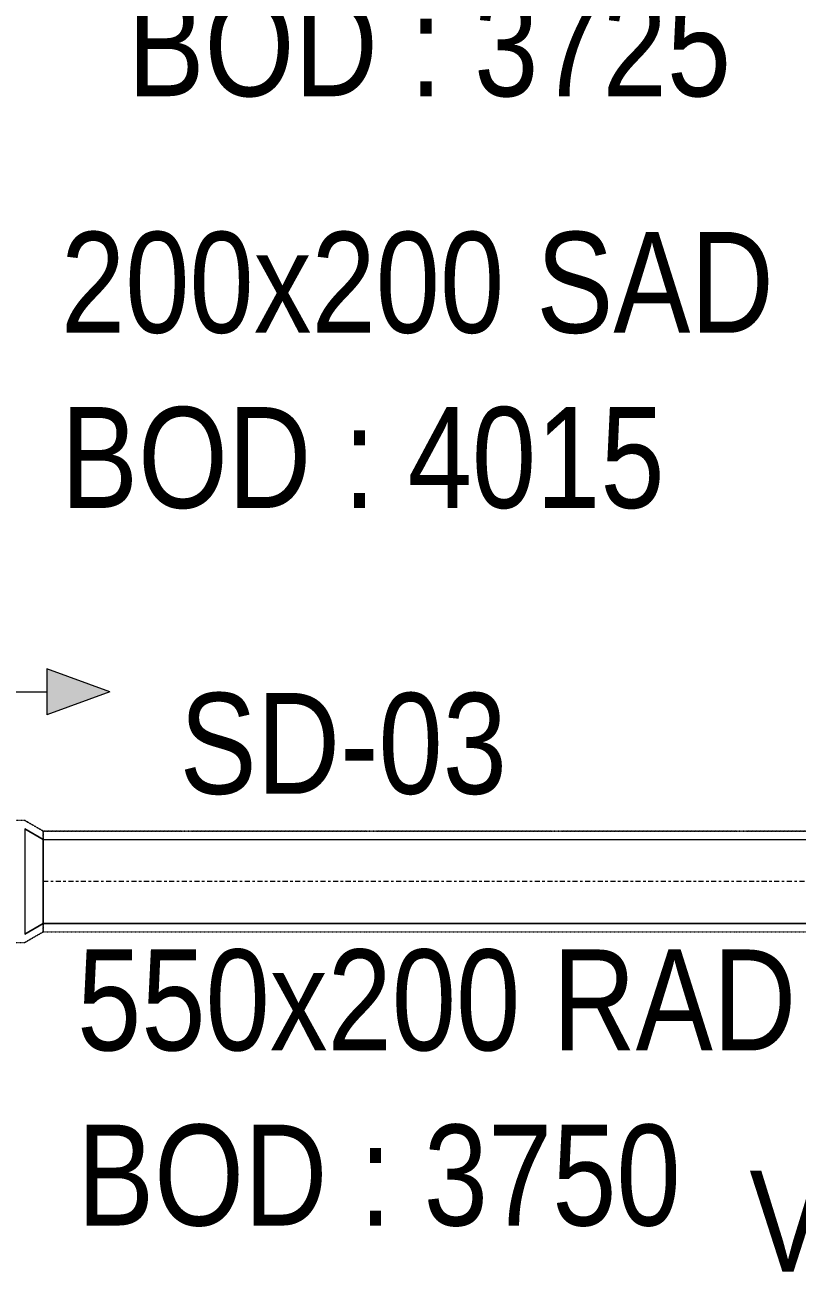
# Model space of a CAD drawing. Header units: inches. Extents: x -83664 to 20107, y -47222 to 19398.
# Drawn here: x 163 to 2000, y -7606 to -4637 of the extents above; entities that cross this region are included whole.
import ezdxf

# ---------------------------------------------------------------- set-up
doc = ezdxf.new("R2010")
doc.units = ezdxf.units.IN
doc.header["$MEASUREMENT"] = 0
doc.linetypes.add('Center', pattern=[29.999999, 12, -6, 6, -6])
doc.linetypes.add('Hidden 0_50', pattern=[1.0584, 0.5292, -0.5292])
for name, color, linetype, lineweight in [('A-DETL-GENF', 7, 'Continuous', 9), ('G-ANNO-TEXT', 7, 'Continuous', 9), ('M-HVAC-CDFF', 7, 'Continuous', 9), ('M-HVAC-DUCT-CNTR', 7, 'Center', 9), ('M-HVAC-DUCT-IDEN', 7, 'Continuous', 18)]:
    doc.layers.add(name, color=color, linetype=linetype, lineweight=lineweight)
doc.layers.add('M-HVAC-DUCT', color=7, linetype='Continuous', lineweight=9, true_color=0xffe97f)
doc.styles.add('Arial Narrow_21', font='ARIALN.TTF', dxfattribs={"height": 240})

# ---------------------------------------------------------------- blocks, each defined once
blk = doc.blocks.new('GCE-AT-Supply Air Rectangular Diffuser - 300x300-6788639-FIRST FLOOR AC CONDITIONING LAYOUT - PART A')
at = {"layer": 'A-DETL-GENF', "true_color": 0xff7f00}
for points in [[(54.6, 425), (0, 575), (-54.6, 425)], [(-425, -54.6), (-425, 54.6), (-575, 0)], [(425, -54.6), (575, 0), (425, 54.6)], [(0, -575), (54.6, -425), (-54.6, -425)]]:
    blk.add_hatch(color=30, dxfattribs=at).paths.add_polyline_path(points)
at = {"layer": 'A-DETL-GENF', "color": 30, "true_color": 0xff7f00}
for p, q in [((0, 575), (-54.6, 425)), ((0, 575), (54.6, 425)), ((-54.6, 425), (54.6, 425)), ((0, 275), (0, 425)), ((-200, -200), (200, 200)), ((-200, 200), (200, -200)), ((-200, -200), (-200, 200)), ((-200, 200), (200, 200)), ((200, 200), (200, -200)), ((-575, 0), (-425, 54.6)), ((-425, -54.6), (-425, 54.6)), ((425, 54.6), (425, -54.6)), ((575, 0), (425, 54.6)), ((-575, 0), (-425, -54.6)), ((275, 0), (425, 0)), ((-275, 0), (-425, 0)), ((575, 0), (425, -54.6)), ((200, -200), (-200, -200)), ((0, -275), (0, -425)), ((54.6, -425), (-54.6, -425)), ((0, -575), (-54.6, -425)), ((0, -575), (54.6, -425))]:
    blk.add_line(p, q, dxfattribs=at)
blk = doc.blocks.new('M_Rec to Rnd Transition - Angle - 60 Degree-8295162-FIRST FLOOR AC CONDITIONING LAYOUT - PART A')
at = {"layer": 'M-HVAC-DUCT', "color": 30, "true_color": 0xff7f00}
for p, q in [((0, 100), (43.3, 125)), ((43.3, 125), (0, 100)), ((43.3, 0), (43.3, 125)), ((43.3, 0), (43.3, 125)), ((0, 100), (0, -100)), ((0, -100), (0, 100)), ((43.3, -125), (43.3, 0)), ((43.3, -125), (43.3, 0)), ((0, -100), (43.3, -125)), ((43.3, -125), (0, -100))]:
    blk.add_line(p, q, dxfattribs=at)
blk = doc.blocks.new('TEMW-SMBZ-HO-BM-HVAC-00002_rvt-1-FIRST FLOOR AC CONDITIONING LAYOUT - PART A')
at = {"layer": 'M-HVAC-DUCT', "color": 30, "linetype": 'Hidden 0_50', "true_color": 0xff7f00}
for p, q in [((151619.5, 91842.3), (151590.8, 91842.3)), ((151662.8, 91817.3), (151619.5, 91842.3)), ((151619.5, 91842.3), (151662.8, 91817.3)), ((151662.8, 91817.3), (151662.8, 91577.3)), ((151662.8, 91577.3), (151662.8, 91817.3)), ((154494.8, 91817.3), (151662.8, 91817.3)), ((151662.8, 91817.3), (154494.8, 91817.3)), ((151662.8, 91817.3), (151662.8, 91577.3)), ((151662.8, 91577.3), (151662.8, 91817.3)), ((151662.8, 91577.3), (151619.5, 91552.3)), ((151619.5, 91552.3), (151662.8, 91577.3)), ((151662.8, 91577.3), (154494.8, 91577.3)), ((151662.8, 91577.3), (154494.8, 91577.3)), ((151597.5, 91552.3), (151619.5, 91552.3))]:
    blk.add_line(p, q, dxfattribs=at)
at = {"layer": 'M-HVAC-DUCT', "color": 30, "true_color": 0xff7f00}
for p, q in [((151662.8, 91597.3), (151662.8, 91797.3)), ((151662.8, 91797.3), (151662.8, 91597.3)), ((151662.8, 91797.3), (154494.8, 91797.3)), ((151662.8, 91797.3), (154494.8, 91797.3)), ((154494.8, 91597.3), (151662.8, 91597.3)), ((151662.8, 91597.3), (154494.8, 91597.3))]:
    blk.add_line(p, q, dxfattribs=at)
at = {"layer": 'M-HVAC-DUCT-CNTR', "color": 30, "true_color": 0xff7f00}
blk.add_line((154494.8, 91697.3), (151662.8, 91697.3), dxfattribs=at)
at = {"layer": 'M-HVAC-CDFF', "color": 6, "linetype": 'Hidden 0_50', "lineweight": 9, "true_color": 0xff00ff}
blk.add_blockref('GCE-AT-Supply Air Rectangular Diffuser - 300x300-6788639-FIRST FLOOR AC CONDITIONING LAYOUT - PART A', (151246.9, 92148.7), dxfattribs=at)
at = {"layer": 'M-HVAC-DUCT', "color": 6, "linetype": 'Hidden 0_50', "lineweight": 9, "true_color": 0xff00ff, "rotation": 180}
blk.add_blockref('M_Rec to Rnd Transition - Angle - 60 Degree-8295162-FIRST FLOOR AC CONDITIONING LAYOUT - PART A', (151662.8, 91697.3), dxfattribs=at)
blk = doc.blocks.new('TEMW-SMBZ-HO-BM-HVAC-00002_rvt-2-FIRST FLOOR AC CONDITIONING LAYOUT - PART A')
at = {"layer": 'M-HVAC-DUCT', "color": 30, "linetype": 'Hidden 0_50', "true_color": 0xff7f00}
for p, q in [((151619.5, 91842.3), (151590.8, 91842.3)), ((151662.8, 91817.3), (151619.5, 91842.3)), ((151619.5, 91842.3), (151662.8, 91817.3)), ((151662.8, 91817.3), (151662.8, 91577.3)), ((151662.8, 91577.3), (151662.8, 91817.3)), ((154494.8, 91817.3), (151662.8, 91817.3)), ((151662.8, 91817.3), (154494.8, 91817.3)), ((151662.8, 91817.3), (151662.8, 91577.3)), ((151662.8, 91577.3), (151662.8, 91817.3)), ((151662.8, 91577.3), (151619.5, 91552.3)), ((151619.5, 91552.3), (151662.8, 91577.3)), ((151662.8, 91577.3), (154494.8, 91577.3)), ((151662.8, 91577.3), (154494.8, 91577.3)), ((151597.5, 91552.3), (151619.5, 91552.3))]:
    blk.add_line(p, q, dxfattribs=at)
at = {"layer": 'M-HVAC-DUCT', "color": 30, "true_color": 0xff7f00}
for p, q in [((151662.8, 91597.3), (151662.8, 91797.3)), ((151662.8, 91797.3), (151662.8, 91597.3)), ((151662.8, 91797.3), (154494.8, 91797.3)), ((151662.8, 91797.3), (154494.8, 91797.3)), ((154494.8, 91597.3), (151662.8, 91597.3)), ((151662.8, 91597.3), (154494.8, 91597.3))]:
    blk.add_line(p, q, dxfattribs=at)
at = {"layer": 'M-HVAC-DUCT-CNTR', "color": 30, "true_color": 0xff7f00}
blk.add_line((154494.8, 91697.3), (151662.8, 91697.3), dxfattribs=at)
at = {"layer": 'M-HVAC-CDFF', "color": 6, "linetype": 'Hidden 0_50', "lineweight": 9, "true_color": 0xff00ff}
blk.add_blockref('GCE-AT-Supply Air Rectangular Diffuser - 300x300-6788639-FIRST FLOOR AC CONDITIONING LAYOUT - PART A', (151246.9, 92148.7), dxfattribs=at)
at = {"layer": 'M-HVAC-DUCT', "color": 6, "linetype": 'Hidden 0_50', "lineweight": 9, "true_color": 0xff00ff, "rotation": 180}
blk.add_blockref('M_Rec to Rnd Transition - Angle - 60 Degree-8295162-FIRST FLOOR AC CONDITIONING LAYOUT - PART A', (151662.8, 91697.3), dxfattribs=at)

msp = doc.modelspace()

# ---------------------------------------------------------------- block references
at = {"lineweight": 5}
for name in ['TEMW-SMBZ-HO-BM-HVAC-00002_rvt-1-FIRST FLOOR AC CONDITIONING LAYOUT - PART A', 'TEMW-SMBZ-HO-BM-HVAC-00002_rvt-2-FIRST FLOOR AC CONDITIONING LAYOUT - PART A']:
    msp.add_blockref(name, (-151456.7, -98372.2), dxfattribs=at)

# ---------------------------------------------------------------- texts
at = {"layer": 'G-ANNO-TEXT', "char_height": 240, "attachment_point": 1, "style": 'Arial Narrow_21'}
for s, insert, width in [('SD-03', (531, -6226.4), 986.076), ('VCD', (1887.1, -7363), 733.544)]:
    msp.add_mtext(s, dxfattribs=dict(at, insert=insert, width=width))
at = {"layer": 'M-HVAC-DUCT-IDEN', "lineweight": 9, "char_height": 240, "attachment_point": 1, "style": 'Arial Narrow_21'}
for s, insert, width in [('BOD : 3725', (406.9, -4566.8), 1803.797), ('200x200 SAD', (248.6, -5129.6), 2128.48), ('BOD : 4015', (248.6, -5546.3), 1803.797), ('550x200 RAD', (286.9, -6836.7), 2152.531), ('BOD : 3750', (286.9, -7253.4), 1803.797)]:
    msp.add_mtext(s, dxfattribs=dict(at, insert=insert, width=width))

doc.saveas('drawing.dxf')
